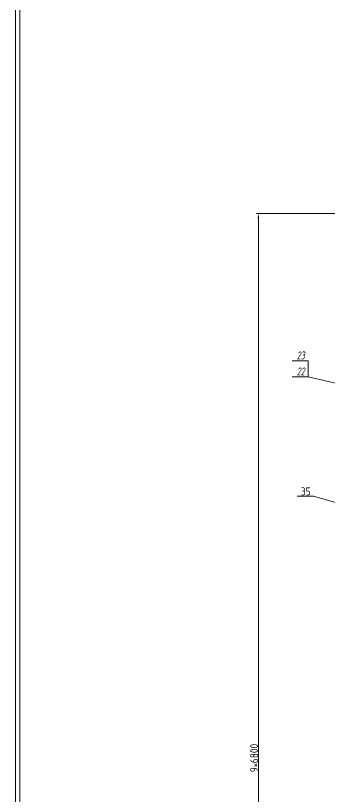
# Model space of a CAD drawing. Header units: inches. Extents: x 16 to 1170, y 5 to 1869.
# Drawn here: x 16.5 to 212.3, y 968.1 to 1455.6 of the extents above; entities that cross this region are included whole.
import ezdxf
from ezdxf.enums import TextEntityAlignment as Align

# ---------------------------------------------------------------- set-up
doc = ezdxf.new("R2010")
doc.units = ezdxf.units.IN
doc.header["$MEASUREMENT"] = 0
doc.layers.get('Defpoints').update_dxf_attribs({"lineweight": 0})
for name, color, linetype, lineweight in [('标注线', 20, 'Continuous', 0), ('粗实线', 7, 'Continuous', 0), ('细实线2', 130, 'Continuous', 0)]:
    doc.layers.add(name, color=color, linetype=linetype, lineweight=lineweight)
doc.styles.add('HZ', font='gbeitc.shx', dxfattribs={"width": 0.75, "bigfont": 'hztxt3.shx'})

msp = doc.modelspace()

# ---------------------------------------------------------------- linework, layer by layer
at = {"layer": '标注线'}
for p, q in [((265.422291, 1332.037724), (166.70987, 1332.037724)), ((167.95987, 655.227376), (167.95987, 1329.037724)), ((199.124696, 1239.987976), (199.124696, 1229.987976)), ((199.124696, 1229.987976), (231.263506, 1222.502956)), ((202.272682, 1155.613135), (265.214001, 1137.55669))]:
    msp.add_line(p, q, dxfattribs=at)
msp.add_solid([(167.45987, 1329.037724), (168.45987, 1329.037724), (167.95987, 1332.037724)], dxfattribs=at)
at = {"layer": '粗实线', "color": 7}
for points in [[(1169.559893, 1869.092267), (16.48942, 1869.092267), (16.48942, 5.125825), (1169.559893, 5.125825)], [(19.119851, 9.377981), (1166.929462, 9.377981), (1166.929462, 1864.840111), (19.119851, 1864.840111)]]:
    msp.add_lwpolyline(points, close=True, dxfattribs=at)
at = {"layer": '细实线2', "color": 0}
for p, q in [((199.124696, 1239.987976), (189.124696, 1239.987976)), ((199.124696, 1229.987976), (189.124696, 1229.987976)), ((202.272682, 1155.613135), (192.17903, 1155.610795))]:
    msp.add_line(p, q, dxfattribs=at)

# ---------------------------------------------------------------- texts
at = {"layer": 'Defpoints', "insert": (194.489962, 1161.039914), "char_height": 5, "width": 9.83198989, "attachment_point": 1}
msp.add_mtext('{\\Fgbenor,gbcbig|c134;\\C4;35}', dxfattribs=at)
at = {"layer": '标注线', "color": 4, "insert": (165.33487, 992.13255), "char_height": 5, "attachment_point": 5, "rotation": 90}
msp.add_mtext('\\A1;{\\Fgbenor,gbcbig|c134;9\\A0;\\H0.75x;×\\A1;\\H1.3333x;6800}', dxfattribs=at)
at = {"layer": '细实线2', "style": 'HZ', "width": 0.75}
for s, p in [('23', (194.38033, 1243.42571)), ('22', (194.38033, 1233.42571))]:
    msp.add_text(s, height=5, dxfattribs=at).set_placement(p, align=Align.MIDDLE)

doc.saveas('drawing.dxf')
